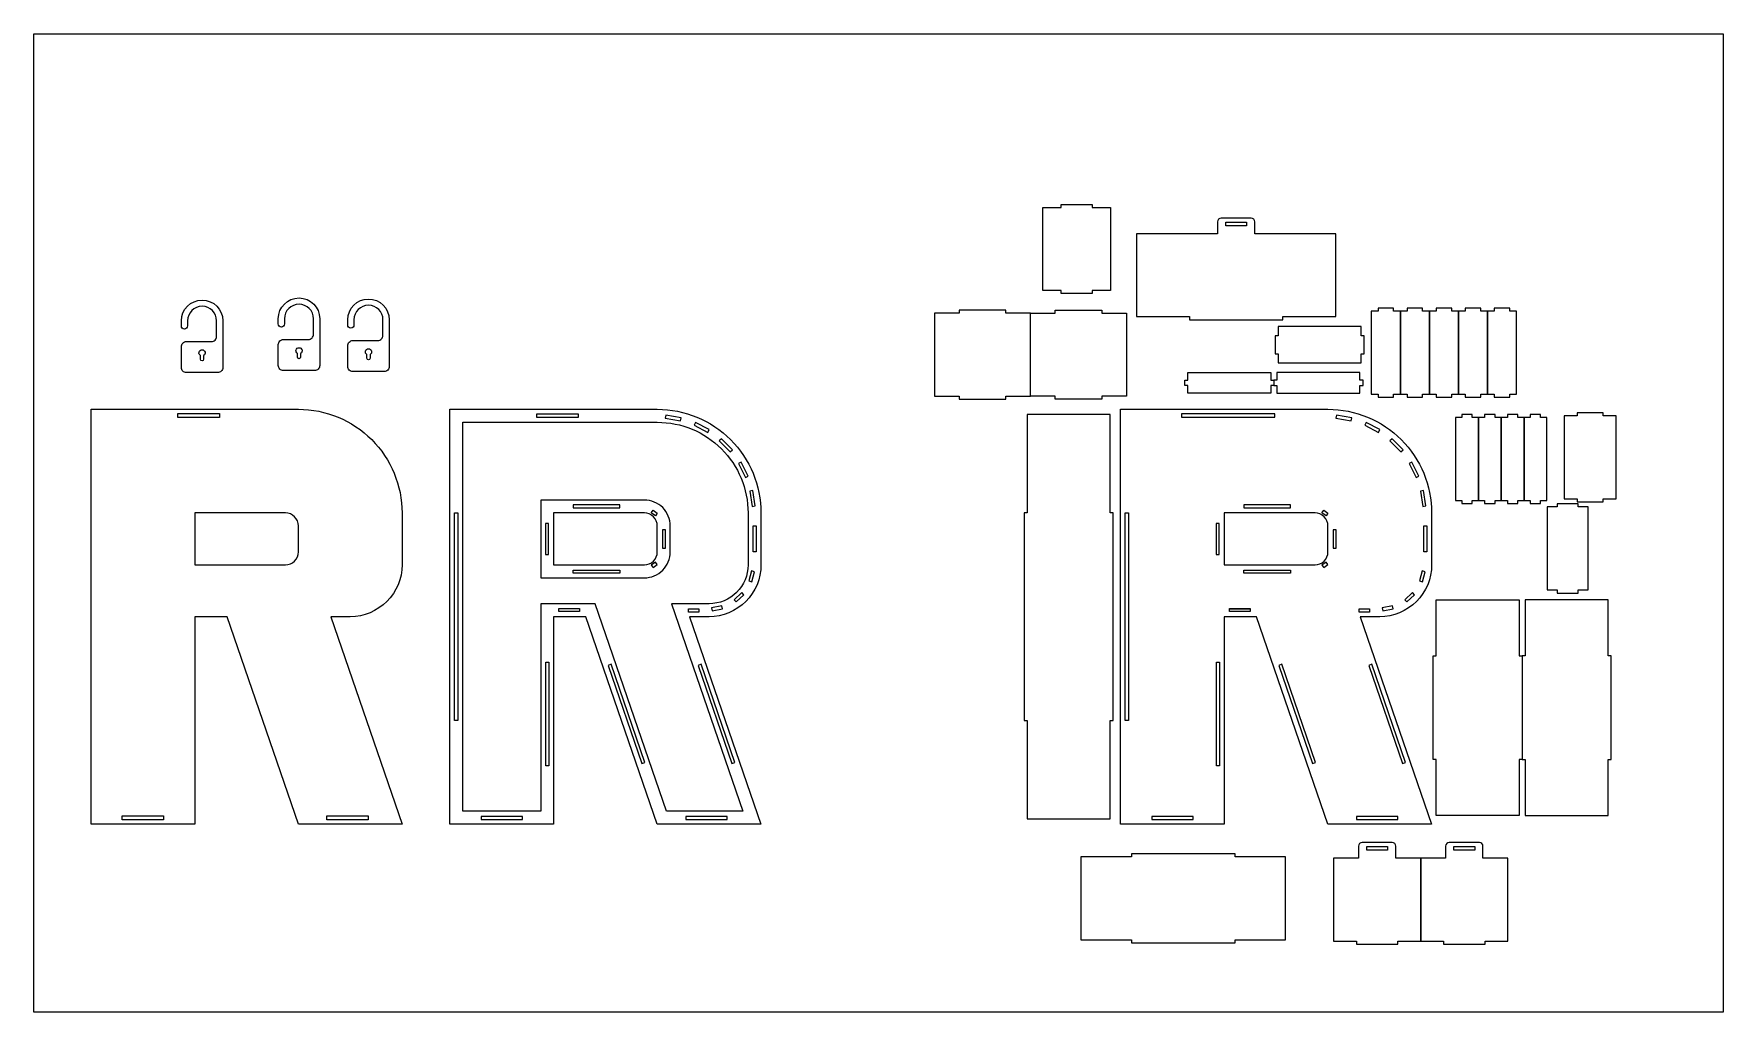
# Model space of a CAD drawing. Header units: millimetres. Extents: x 9593 to 11223, y 445 to 1388.
import ezdxf

# ---------------------------------------------------------------- set-up
doc = ezdxf.new("R2010")
doc.units = ezdxf.units.MM

msp = doc.modelspace()

# ---------------------------------------------------------------- linework, layer by layer
for points in [[(9593.4, 1388.1), (11222.9, 1388.1), (11222.9, 444.8), (9593.4, 444.8)], [(10584.3, 1220.7), (10584.3, 1223.7), (10614.3, 1223.7), (10614.3, 1220.7), (10631.8, 1220.7), (10631.8, 1140.7), (10614.3, 1140.7), (10614.3, 1137.7), (10584.3, 1137.7), (10584.3, 1140.7), (10566.8, 1140.7), (10566.8, 1220.7)], [(10763.1, 1206.4), (10763.1, 1202.9), (10743.1, 1202.9), (10743.1, 1206.4)], [(10531, 1038.7), (10554.7, 1038.7), (10554.7, 1118.7), (10531, 1118.7), (10531, 1121.7), (10486, 1121.7), (10486, 1118.7), (10462.2, 1118.7), (10462.2, 1038.7), (10486, 1038.7), (10486, 1035.7), (10531, 1035.7)], [(10623.5, 1118.7), (10647.2, 1118.7), (10647.2, 1038.7), (10623.5, 1038.7), (10623.5, 1035.7), (10578.5, 1035.7), (10578.5, 1038.7), (10554.7, 1038.7), (10554.7, 1118.7), (10578.5, 1118.7), (10578.5, 1121.7), (10623.5, 1121.7)], [(10905, 1040.7), (10911.5, 1040.7), (10911.5, 1120.7), (10905, 1120.7), (10905, 1123.7), (10890, 1123.7), (10890, 1120.7), (10883.5, 1120.7), (10883.5, 1040.7), (10890, 1040.7), (10890, 1037.7), (10905, 1037.7)], [(10933, 1040.7), (10939.5, 1040.7), (10939.5, 1120.7), (10933, 1120.7), (10933, 1123.7), (10918, 1123.7), (10918, 1120.7), (10911.5, 1120.7), (10911.5, 1040.7), (10918, 1040.7), (10918, 1037.7), (10933, 1037.7)], [(10961, 1040.7), (10967.5, 1040.7), (10967.5, 1120.7), (10961, 1120.7), (10961, 1123.7), (10946, 1123.7), (10946, 1120.7), (10939.5, 1120.7), (10939.5, 1040.7), (10946, 1040.7), (10946, 1037.7), (10961, 1037.7)], [(10989, 1040.7), (10995.5, 1040.7), (10995.5, 1120.7), (10989, 1120.7), (10989, 1123.7), (10974, 1123.7), (10974, 1120.7), (10967.5, 1120.7), (10967.5, 1040.7), (10974, 1040.7), (10974, 1037.7), (10989, 1037.7)], [(11017, 1040.7), (11023.5, 1040.7), (11023.5, 1120.7), (11017, 1120.7), (11017, 1123.7), (11002, 1123.7), (11002, 1120.7), (10995.5, 1120.7), (10995.5, 1040.7), (11002, 1040.7), (11002, 1037.7), (11017, 1037.7)], [(10793.6, 1079.5), (10793.6, 1070.8), (10873.6, 1070.8), (10873.6, 1079.5), (10876.6, 1079.5), (10876.6, 1097), (10873.6, 1097), (10873.6, 1105.8), (10793.6, 1105.8), (10793.6, 1097), (10790.6, 1097), (10790.6, 1079.5)], [(10706.5, 1054.1), (10706.5, 1061.6), (10786.5, 1061.6), (10786.5, 1054.1), (10789.5, 1054.1), (10789.5, 1049.1), (10786.5, 1049.1), (10786.5, 1041.6), (10706.5, 1041.6), (10706.5, 1049.1), (10703.5, 1049.1), (10703.5, 1054.1)], [(10872.5, 1054.1), (10872.5, 1061.6), (10792.5, 1061.6), (10792.5, 1054.1), (10789.5, 1054.1), (10789.5, 1049.1), (10792.5, 1049.1), (10792.5, 1041.6), (10872.5, 1041.6), (10872.5, 1049.1), (10875.5, 1049.1), (10875.5, 1054.1)], [(9732.4, 1022.1), (9772.4, 1022.1), (9772.4, 1018.1), (9732.4, 1018.1)], [(10078.5, 1021.6), (10118.5, 1021.6), (10118.5, 1018.1), (10078.5, 1018.1)], [(10217.2, 1015), (10217.7, 1018), (10202.9, 1020.5), (10202.4, 1017.5)], [(10243.5, 1003.8), (10244.9, 1006.5), (10231.6, 1013.4), (10230.2, 1010.7)], [(10631.5, 726.1), (10634.5, 726.1), (10634.5, 926.1), (10631.5, 926.1), (10631.5, 1021.1), (10551.5, 1021.1), (10551.5, 926.1), (10548.5, 926.1), (10548.5, 726.1), (10551.5, 726.1), (10551.5, 631.1), (10631.5, 631.1)], [(10700.4, 1018.6), (10790.4, 1018.6), (10790.4, 1021.6), (10700.4, 1021.6)], [(10864.1, 1015), (10864.6, 1018), (10849.8, 1020.5), (10849.3, 1017.5)], [(10890.4, 1003.8), (10891.8, 1006.5), (10878.5, 1013.4), (10877.1, 1010.7)], [(10980.8, 938.1), (10986.8, 938.1), (10986.8, 1018.1), (10980.8, 1018.1), (10980.8, 1021.1), (10970.8, 1021.1), (10970.8, 1018.1), (10964.8, 1018.1), (10964.8, 938.1), (10970.8, 938.1), (10970.8, 935.1), (10980.8, 935.1)], [(11002.8, 938.1), (11008.8, 938.1), (11008.8, 1018.1), (11002.8, 1018.1), (11002.8, 1021.1), (10992.8, 1021.1), (10992.8, 1018.1), (10986.8, 1018.1), (10986.8, 938.1), (10992.8, 938.1), (10992.8, 935.1), (11002.8, 935.1)], [(11024.8, 938.1), (11030.8, 938.1), (11030.8, 1018.1), (11024.8, 1018.1), (11024.8, 1021.1), (11014.8, 1021.1), (11014.8, 1018.1), (11008.8, 1018.1), (11008.8, 938.1), (11014.8, 938.1), (11014.8, 935.1), (11024.8, 935.1)], [(11046.8, 938.1), (11052.8, 938.1), (11052.8, 1018.1), (11046.8, 1018.1), (11046.8, 1021.1), (11036.8, 1021.1), (11036.8, 1018.1), (11030.8, 1018.1), (11030.8, 938.1), (11036.8, 938.1), (11036.8, 935.1), (11046.8, 935.1)], [(11107.1, 939.8), (11119.6, 939.8), (11119.6, 1019.8), (11107.1, 1019.8), (11107.1, 1022.8), (11082.1, 1022.8), (11082.1, 1019.8), (11069.6, 1019.8), (11069.6, 939.8), (11082.1, 939.8), (11082.1, 936.8), (11107.1, 936.8)], [(10265.1, 985), (10267.2, 987.1), (10256.7, 997.7), (10254.6, 995.6)], [(10912, 985), (10914.1, 987.1), (10903.6, 997.7), (10901.5, 995.6)], [(10279.8, 960.4), (10282.5, 961.7), (10275.8, 975.2), (10273.1, 973.8)], [(10926.7, 960.4), (10929.4, 961.7), (10922.7, 975.2), (10920, 973.8)], [(10286.3, 932.5), (10289.3, 932.9), (10287, 947.8), (10284, 947.3)], [(10933.2, 932.5), (10936.2, 932.9), (10933.9, 947.8), (10930.9, 947.3)], [(10113.5, 931.1), (10158.5, 931.1), (10158.5, 934.1), (10113.5, 934.1)], [(10760.4, 931.1), (10805.4, 931.1), (10805.4, 934.1), (10760.4, 934.1)], [(11062.9, 851.9), (11062.9, 848.9), (11082.9, 848.9), (11082.9, 851.9), (11092.8, 851.9), (11092.8, 931.9), (11082.9, 931.9), (11082.9, 934.9), (11062.9, 934.9), (11062.9, 931.9), (11053, 931.9), (11053, 851.9)], [(9999.3, 926.1), (10002.3, 926.1), (10002.3, 726.1), (9999.3, 726.1)], [(10089.8, 886.1), (10089.8, 916.1), (10086.8, 916.1), (10086.8, 886.1)], [(10189, 926.3), (10190.7, 928.7), (10194.8, 925.8), (10193.1, 923.4)], [(10287.3, 888.6), (10287.3, 913.6), (10290.3, 913.6), (10290.3, 888.6)], [(10646.2, 926.1), (10649.2, 926.1), (10649.2, 726.1), (10646.2, 726.1)], [(10736.7, 886.1), (10736.7, 916.1), (10733.7, 916.1), (10733.7, 886.1)], [(10835.9, 926.3), (10837.6, 928.7), (10841.7, 925.8), (10840, 923.4)], [(10934.2, 888.6), (10934.2, 913.6), (10937.2, 913.6), (10937.2, 888.6)], [(10199.8, 892.3), (10202.8, 892.3), (10202.8, 909.8), (10199.8, 909.8)], [(10846.7, 892.3), (10849.7, 892.3), (10849.7, 909.8), (10846.7, 909.8)], [(10113.5, 871.1), (10158.5, 871.1), (10158.5, 868.1), (10113.5, 868.1)], [(10189, 875.9), (10190.7, 873.4), (10194.8, 876.3), (10193.1, 878.8)], [(10283.1, 860.6), (10286, 859.8), (10288.6, 869.5), (10285.7, 870.3)], [(10760.4, 871.1), (10805.4, 871.1), (10805.4, 868.1), (10760.4, 868.1)], [(10835.9, 875.9), (10837.6, 873.4), (10841.7, 876.3), (10840, 878.8)], [(10930, 860.6), (10932.9, 859.8), (10935.5, 869.5), (10932.6, 870.3)], [(10268.9, 842.5), (10270.9, 840.3), (10278.3, 847.1), (10276.3, 849.3)], [(10915.8, 842.5), (10917.8, 840.3), (10925.2, 847.1), (10923.2, 849.3)], [(10099.7, 834.1), (10119.7, 834.1), (10119.7, 831.1), (10099.7, 831.1)], [(10225, 833.6), (10235, 833.6), (10235, 830.6), (10225, 830.6)], [(10247.2, 834.8), (10247.7, 831.8), (10257.6, 833.6), (10257, 836.6)], [(10746.6, 834.1), (10766.6, 834.1), (10766.6, 831.1), (10746.6, 831.1)], [(10746.6, 833.6), (10766.6, 833.6), (10766.6, 831.1), (10746.6, 831.1)], [(10871.9, 833.6), (10881.9, 833.6), (10881.9, 830.6), (10871.9, 830.6)], [(10894.1, 834.8), (10894.6, 831.8), (10904.5, 833.6), (10903.9, 836.6)], [(10946, 688.4), (10943, 688.4), (10943, 788.4), (10946, 788.4), (10946, 842.4), (11026, 842.4), (11026, 788.4), (11029, 788.4), (11029, 688.4), (11026, 688.4), (11026, 634.4), (10946, 634.4)], [(11112, 688.4), (11115, 688.4), (11115, 788.4), (11112, 788.4), (11112, 842.4), (11032, 842.4), (11032, 788.4), (11029, 788.4), (11029, 688.4), (11032, 688.4), (11032, 634.4), (11112, 634.4)], [(10090.3, 782.3), (10090.3, 682.3), (10087.3, 682.3), (10087.3, 782.3)], [(10737.2, 782.3), (10737.2, 682.3), (10734.2, 682.3), (10734.2, 782.3)], [(10150.2, 780.2), (10147.4, 779.2), (10179.9, 684.6), (10182.8, 685.6)], [(10237, 780.2), (10234.2, 779.2), (10266.7, 684.6), (10269.5, 685.6)], [(10797.1, 780.2), (10794.3, 779.2), (10826.8, 684.6), (10829.7, 685.6)], [(10883.9, 780.2), (10881.1, 779.2), (10913.6, 684.6), (10916.4, 685.6)], [(9678.6, 634.1), (9718.6, 634.1), (9718.6, 630.1), (9678.6, 630.1)], [(9876, 634.1), (9916, 634.1), (9916, 630.1), (9876, 630.1)], [(10024.8, 630.6), (10064.8, 630.6), (10064.8, 633.6), (10024.8, 633.6)], [(10222.2, 630.6), (10262.2, 630.6), (10262.2, 633.6), (10222.2, 633.6)], [(10671.7, 630.6), (10711.7, 630.6), (10711.7, 633.6), (10671.7, 633.6)], [(10869.1, 630.6), (10909.1, 630.6), (10909.1, 633.6), (10869.1, 633.6)], [(10899.1, 604.4), (10899.1, 600.9), (10879.1, 600.9), (10879.1, 604.4)], [(10983.2, 604.4), (10983.2, 600.9), (10963.2, 600.9), (10963.2, 604.4)], [(10652.1, 514.5), (10652.1, 511.5), (10752.1, 511.5), (10752.1, 514.5), (10800.8, 514.5), (10800.8, 594.5), (10752.1, 594.5), (10752.1, 597.5), (10652.1, 597.5), (10652.1, 594.5), (10603.3, 594.5), (10603.3, 514.5)]]:
    msp.add_lwpolyline(points, close=True)
for points in [[(10771.1, 1195.4), (10771.1, 1206.9, 0.414214), (10767.6, 1210.4), (10738.6, 1210.4, 0.414214), (10735.1, 1206.9), (10735.1, 1195.4), (10656.9, 1195.4), (10656.9, 1115.4), (10708.1, 1115.4), (10708.1, 1112.4), (10798.1, 1112.4), (10798.1, 1115.4), (10849.4, 1115.4), (10849.4, 1195.4)], [(9735.7, 1106.4), (9735.7, 1111.4, -1), (9775.7, 1111.4), (9775.7, 1091.4), (9775.7, 1066.4, -0.414214), (9770.7, 1061.4), (9740.7, 1061.4, -0.414214), (9735.7, 1066.4), (9735.7, 1086.4, -0.414214), (9740.7, 1091.4), (9764.7, 1091.4, 0.414214), (9769.7, 1096.4), (9769.7, 1111.4, 1), (9741.7, 1111.4), (9741.7, 1106.4, -1)], [(9829.2, 1108.4), (9829.2, 1113.4, -1), (9869.2, 1113.4), (9869.2, 1093.4), (9869.2, 1068.4, -0.414214), (9864.2, 1063.4), (9834.2, 1063.4, -0.414214), (9829.2, 1068.4), (9829.2, 1088.4, -0.414214), (9834.2, 1093.4), (9858.2, 1093.4, 0.414214), (9863.2, 1098.4), (9863.2, 1113.4, 1), (9835.2, 1113.4), (9835.2, 1108.4, -1)], [(9896.2, 1107.4), (9896.2, 1112.4, -1), (9936.2, 1112.4), (9936.2, 1092.4), (9936.2, 1067.4, -0.414214), (9931.2, 1062.4), (9901.2, 1062.4, -0.414214), (9896.2, 1067.4), (9896.2, 1087.4, -0.414214), (9901.2, 1092.4), (9925.2, 1092.4, 0.414214), (9930.2, 1097.4), (9930.2, 1112.4, 1), (9902.2, 1112.4), (9902.2, 1107.4, -1)], [(9757.2, 1077.9), (9757.2, 1074.3, -1), (9754.2, 1074.3), (9754.2, 1077.9, -3.732051)], [(9850.7, 1079.9), (9850.7, 1076.3, -1), (9847.7, 1076.3), (9847.7, 1079.9, -3.732051)], [(9917.7, 1078.9), (9917.7, 1075.3, -1), (9914.7, 1075.3), (9914.7, 1078.9, -3.732051)], [(9879.8, 826.1), (9948.6, 626.1), (9848.6, 626.1), (9779.8, 826.1), (9748.6, 826.1), (9748.6, 626.1), (9648.6, 626.1), (9648.6, 1026.1), (9848.6, 1026.1, -0.414214), (9948.6, 926.1), (9948.6, 876.1, -0.414214), (9898.6, 826.1)], [(10226, 826.1), (10294.8, 626.1), (10194.8, 626.1), (10126, 826.1), (10094.8, 826.1), (10094.8, 626.1), (9994.8, 626.1), (9994.8, 1026.1), (10194.8, 1026.1, -0.414214), (10294.8, 926.1), (10294.8, 876.1, -0.414214), (10244.8, 826.1)], [(10208.5, 838.6), (10277.3, 638.6), (10203.7, 638.6), (10134.9, 838.6), (10082.3, 838.6), (10082.3, 638.6), (10007.3, 638.6), (10007.3, 1013.6), (10194.8, 1013.6, -0.414214), (10282.3, 926.1), (10282.3, 876.1, -0.414214), (10244.8, 838.6)], [(10872.9, 826.1), (10941.7, 626.1), (10841.7, 626.1), (10772.9, 826.1), (10741.7, 826.1), (10741.7, 626.1), (10641.7, 626.1), (10641.7, 1026.1), (10841.7, 1026.1, -0.414214), (10941.7, 926.1), (10941.7, 876.1, -0.414214), (10891.7, 826.1)], [(10082.3, 863.6), (10182.3, 863.6, 0.414214), (10207.3, 888.6), (10207.3, 913.6, 0.414214), (10182.3, 938.6), (10082.3, 938.6)], [(9748.6, 876.1), (9836.1, 876.1, 0.414214), (9848.6, 888.6), (9848.6, 913.6, 0.414214), (9836.1, 926.1), (9748.6, 926.1)], [(10094.8, 876.1), (10182.3, 876.1, 0.414214), (10194.8, 888.6), (10194.8, 913.6, 0.414214), (10182.3, 926.1), (10094.8, 926.1)], [(10741.7, 876.1), (10829.2, 876.1, 0.414214), (10841.7, 888.6), (10841.7, 913.6, 0.414214), (10829.2, 926.1), (10741.7, 926.1)], [(10871.1, 604.9), (10871.1, 593.4), (10847, 593.4), (10847, 513.4), (10869.1, 513.4), (10869.1, 510.4), (10909.1, 510.4), (10909.1, 513.4), (10931.2, 513.4), (10931.2, 593.4), (10907.1, 593.4), (10907.1, 604.9, 0.414214), (10903.6, 608.4), (10874.6, 608.4, 0.414214)], [(10955.2, 604.9), (10955.2, 593.4), (10931.2, 593.4), (10931.2, 513.4), (10953.2, 513.4), (10953.2, 510.4), (10993.2, 510.4), (10993.2, 513.4), (11015.3, 513.4), (11015.3, 593.4), (10991.2, 593.4), (10991.2, 604.9, 0.414214), (10987.7, 608.4), (10958.7, 608.4, 0.414214)]]:
    msp.add_lwpolyline(points, format="xyb", close=True)

doc.saveas('drawing.dxf')
